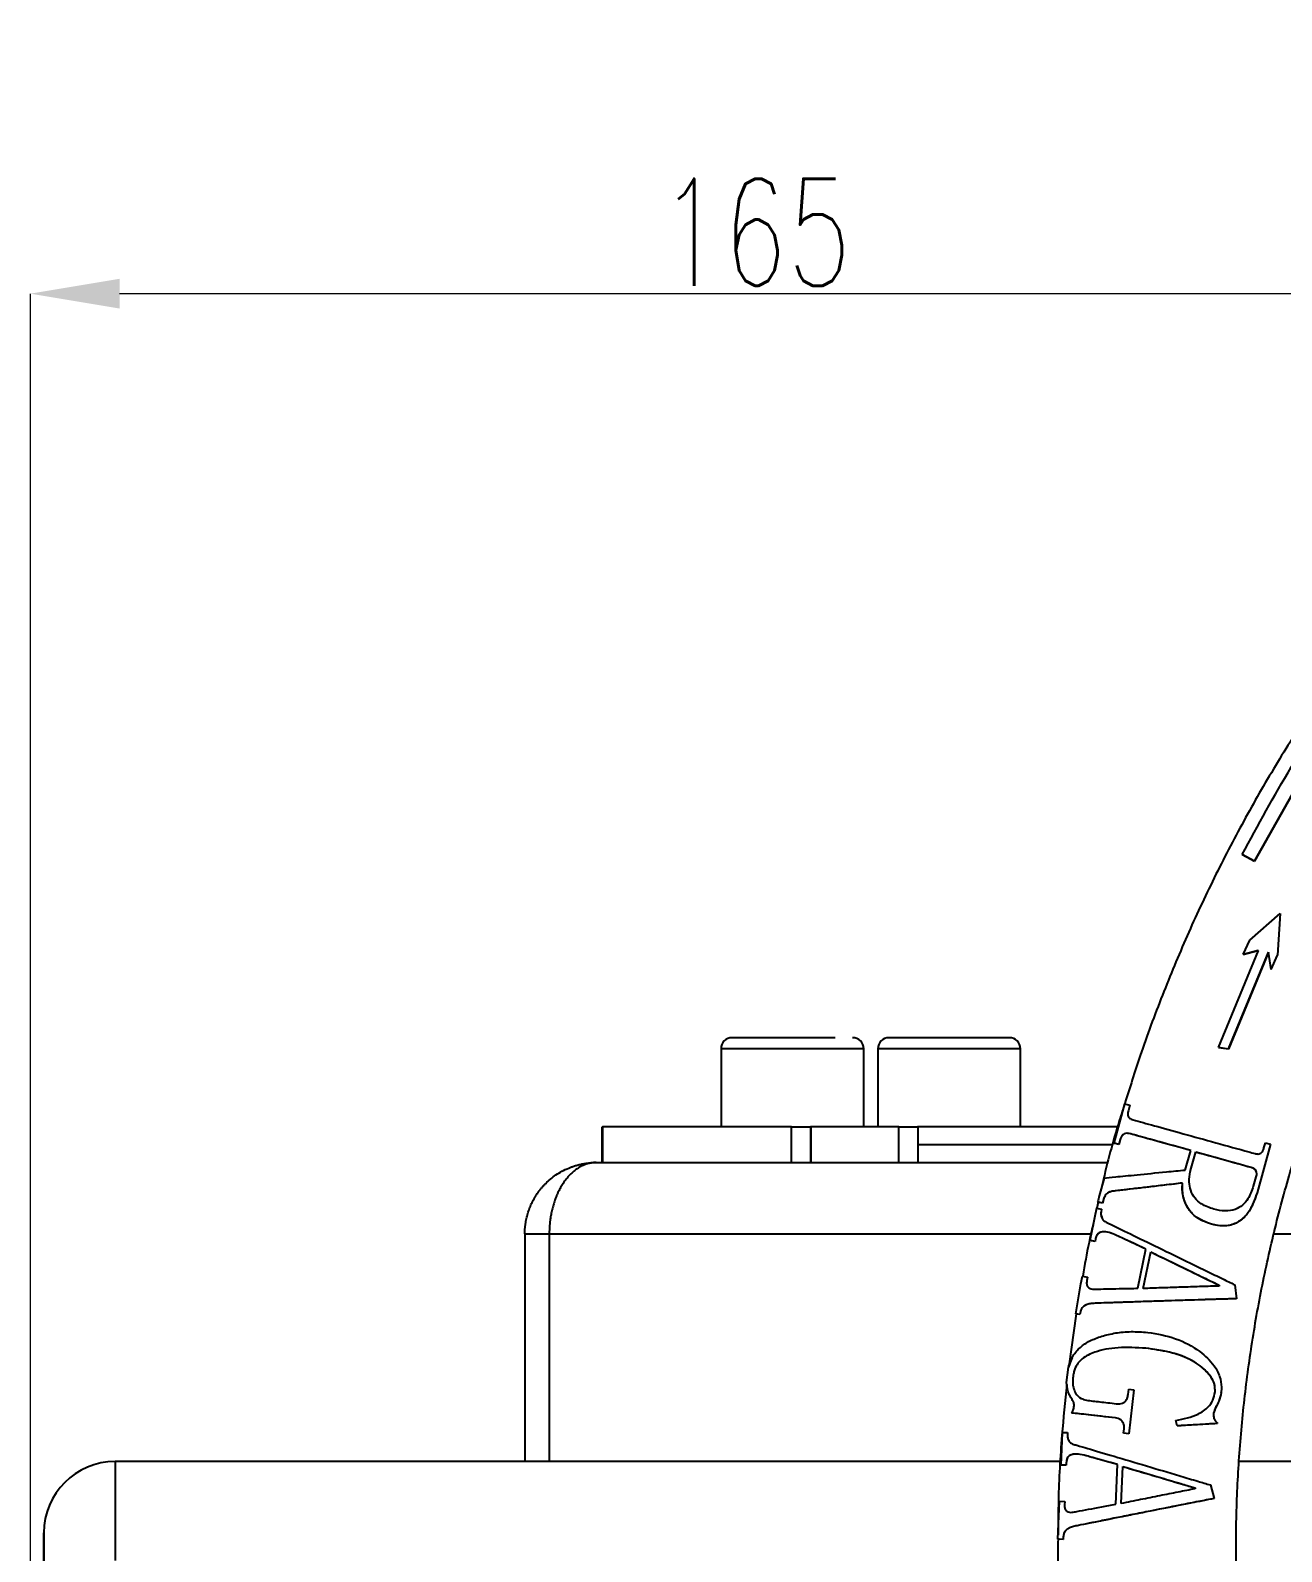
# Model space of a CAD drawing. Header units: millimetres. Extents: x 2451 to 4400, y 944 to 2322.
# Drawn here: x 2986.1 to 3126.4, y 1325.9 to 1496.5 of the extents above; entities that cross this region are included whole.
import ezdxf

# ---------------------------------------------------------------- set-up
doc = ezdxf.new("R2010")
doc.units = ezdxf.units.MM
doc.layers.add('AM_5', color=3, linetype='Continuous', lineweight=25)
doc.styles.add('SLDTEXTSTYLE1', font='txt.shx', dxfattribs={"width": 0.7, "bigfont": 'gbcbig.shx'})
doc.dimstyles.new('SLDDIMSTYLE12$0', dxfattribs={"dimtxt": 12, "dimasz": 10, "dimexe": 0, "dimexo": 0.0625, "dimgap": 0.875, "dimtad": 1, "dimdec": 1, "dimlfac": 1.8, "dimrnd": 1e-09, "dimzin": 12, "dimdsep": 46, "dimtxsty": 'SLDTEXTSTYLE1', "dimcen": 0.09, "dimdle": 8.16, "dimclrd": 3, "dimclre": 3, "dimadec": 0, "dimazin": 3, "dimtfac": 1, "dimtdec": 1, "dimtofl": 0, "dimtmove": 0, "dimatfit": 3, "dimfxl": 0, "dimfrac": 2, "dimtolj": 1, "dimlwd": 5, "dimlwe": 5, "dimarcsym": 0})

# ---------------------------------------------------------------- blocks, each defined once
blk = doc.blocks.new('*D84')
at = {"layer": 'AM_5', "color": 3, "linetype": 'Continuous', "lineweight": 5, "transparency": 16777216}
for p, q in [((2986.13, 1301.56), (2986.13, 1466.93)), ((3138.63, 1466.93), (2996.13, 1466.93))]:
    blk.add_line(p, q, dxfattribs=at)
at = {"layer": 'AM_5', "color": 3, "lineweight": 5, "transparency": 16777216}
blk.add_line((3148.63, 1356.74), (3148.63, 1466.93), dxfattribs=at)
at = {"layer": 'AM_5', "color": 3, "transparency": 16777216}
for points in [[(2996.13, 1468.6), (2996.13, 1465.26), (2986.13, 1466.93)], [(3138.63, 1468.6), (3138.63, 1465.26), (3148.63, 1466.93)]]:
    blk.add_solid(points, dxfattribs=at)
at = {"layer": 'Defpoints', "color": 0, "transparency": 16777216}
for p in [(2986.13, 1466.93), (3148.63, 1356.68), (2986.13, 1301.5)]:
    blk.add_point(p, dxfattribs=at)
at = {"layer": 'AM_5', "color": 0, "transparency": 16777216, "insert": (3067.38, 1473.81), "char_height": 12, "attachment_point": 5, "style": 'SLDTEXTSTYLE1'}
blk.add_mtext('\\A1;165', dxfattribs=at)

msp = doc.modelspace()

# ---------------------------------------------------------------- linework, layer by layer
at = {"color": 7, "linetype": 'Continuous', "lineweight": 25}
for p, q in [((3123.349, 1403.286), (3128.766, 1412.906)), ((3128.766, 1412.904), (3123.349, 1403.284)), ((3121.959, 1404.027), (3123.349, 1403.286)), ((3121.959, 1404.024), (3121.959, 1404.027)), ((3123.349, 1403.284), (3121.959, 1404.024)), ((3123.349, 1403.286), (3123.349, 1403.284)), ((3122.821, 1394.43), (3126.249, 1397.424)), ((3126.249, 1397.424), (3125.949, 1392.745)), ((3126.249, 1397.42), (3125.949, 1392.741)), ((3126.249, 1397.42), (3126.249, 1397.424)), ((3122.091, 1392.815), (3122.821, 1394.43)), ((3119.315, 1382.389), (3123.804, 1393.261)), ((3120.431, 1382.223), (3124.94, 1393.092)), ((3124.94, 1393.089), (3120.431, 1382.22)), ((3122.091, 1392.815), (3123.767, 1393.266)), ((3123.767, 1393.263), (3122.091, 1392.812)), ((3122.091, 1392.812), (3122.091, 1392.815)), ((3123.767, 1393.266), (3123.804, 1393.261)), ((3123.767, 1393.266), (3123.767, 1393.263)), ((3124.94, 1393.092), (3124.94, 1393.089)), ((3125.224, 1391.134), (3124.94, 1393.092)), ((3125.224, 1391.13), (3124.94, 1393.089)), ((3125.224, 1391.134), (3125.949, 1392.745)), ((3125.949, 1392.745), (3125.949, 1392.741)), ((3125.224, 1391.13), (3125.224, 1391.134)), ((3063.556, 1382.239), (3063.556, 1373.489)), ((3079.556, 1382.239), (3063.556, 1382.239)), ((3079.556, 1373.489), (3079.556, 1382.239)), ((3081.129, 1382.239), (3081.129, 1373.489)), ((3097.129, 1382.239), (3081.129, 1382.239)), ((3097.129, 1373.489), (3097.129, 1382.239)), ((3119.315, 1382.389), (3120.431, 1382.223)), ((3119.315, 1382.386), (3119.315, 1382.389)), ((3120.431, 1382.22), (3119.315, 1382.386)), ((3120.431, 1382.223), (3120.431, 1382.22)), ((3108.8, 1376.072), (3107.58, 1371.672)), ((3108.8, 1376.072), (3109.375, 1375.916)), ((3109.375, 1375.916), (3109.215, 1375.341)), ((3109.375, 1375.914), (3109.215, 1375.339)), ((3109.215, 1375.339), (3109.215, 1375.341)), ((3109.375, 1375.914), (3109.375, 1375.916)), ((3050.238, 1369.489), (3050.238, 1373.489)), ((3050.238, 1373.489), (3050.252, 1373.489)), ((3050.252, 1373.489), (3050.252, 1369.489)), ((3071.465, 1373.489), (3050.252, 1373.489)), ((3071.465, 1369.489), (3071.465, 1373.489)), ((3071.465, 1373.489), (3073.586, 1373.489)), ((3073.586, 1373.489), (3073.586, 1369.489)), ((3073.672, 1373.489), (3073.586, 1373.489)), ((3073.672, 1369.489), (3073.672, 1373.489)), ((3083.486, 1373.489), (3073.672, 1373.489)), ((3083.486, 1369.489), (3083.486, 1373.489)), ((3083.486, 1373.489), (3085.607, 1373.489)), ((3108.084, 1373.489), (3085.594, 1373.489)), ((3085.607, 1373.489), (3085.607, 1369.489)), ((3108.156, 1371.516), (3107.58, 1371.672)), ((3107.58, 1371.672), (3107.58, 1371.671)), ((3107.58, 1371.671), (3107.67, 1371.645)), ((3108.156, 1371.514), (3107.67, 1371.645)), ((3108.316, 1372.091), (3108.156, 1371.516)), ((3108.316, 1372.089), (3108.156, 1371.514)), ((3108.316, 1372.089), (3108.316, 1372.091)), ((3109.318, 1372.74), (3109.318, 1372.742)), ((3124.419, 1371.14), (3124.579, 1371.715)), ((3124.579, 1371.715), (3125.151, 1371.555)), ((3107.413, 1371.489), (3085.594, 1371.489)), ((3108.156, 1371.514), (3108.156, 1371.516)), ((3115.595, 1368.647), (3116.203, 1370.846)), ((3116.193, 1368.584), (3116.775, 1370.687)), ((3116.193, 1368.581), (3116.775, 1370.683)), ((3116.775, 1370.683), (3116.775, 1370.687)), ((3125.151, 1371.555), (3123.641, 1366.103)), ((3125.151, 1371.548), (3123.641, 1366.096)), ((3125.151, 1371.548), (3125.151, 1371.555)), ((3116.193, 1368.584), (3116.193, 1368.581)), ((3122.991, 1368.96), (3122.991, 1368.954)), ((3106.492, 1367.75), (3105.938, 1365.751)), ((3115.288, 1367.182), (3115.288, 1367.186)), ((3123.52, 1367.89), (3123.225, 1366.836)), ((3105.837, 1365.047), (3105.678, 1364.355)), ((3106.325, 1364.916), (3105.775, 1365.064)), ((3105.775, 1365.064), (3105.97, 1365.01)), ((3106.325, 1364.914), (3105.97, 1365.01)), ((3106.485, 1365.492), (3106.325, 1364.916)), ((3106.485, 1365.49), (3106.325, 1364.914)), ((3106.325, 1364.914), (3106.325, 1364.916)), ((3106.485, 1365.49), (3106.485, 1365.492)), ((3107.419, 1366.262), (3107.419, 1366.264)), ((3115.277, 1366.221), (3115.277, 1366.217)), ((3123.641, 1366.096), (3123.641, 1366.103)), ((3105.638, 1364.364), (3104.894, 1360.757)), ((3105.638, 1364.364), (3106.223, 1364.248)), ((3106.223, 1364.248), (3106.165, 1363.955)), ((3106.223, 1364.246), (3106.165, 1363.953)), ((3106.165, 1363.953), (3106.165, 1363.955)), ((3106.188, 1363.46), (3106.277, 1363.206)), ((3106.223, 1364.246), (3106.223, 1364.248)), ((3041.556, 1361.489), (3041.556, 1335.956)), ((3041.556, 1361.489), (3044.299, 1361.489)), ((3044.299, 1361.489), (3044.299, 1335.956)), ((3044.299, 1361.489), (3105.045, 1361.489)), ((3107.671, 1361.412), (3107.671, 1361.414)), ((3118.542, 1362.574), (3118.542, 1362.579)), ((3125.512, 1361.489), (3205.567, 1361.489)), ((3105.48, 1360.64), (3104.894, 1360.757)), ((3104.894, 1360.757), (3104.894, 1360.756)), ((3105.023, 1360.729), (3104.894, 1360.756)), ((3105.48, 1360.638), (3105.023, 1360.729)), ((3105.538, 1360.933), (3105.48, 1360.64)), ((3105.538, 1360.931), (3105.48, 1360.638)), ((3105.48, 1360.638), (3105.48, 1360.64)), ((3105.538, 1360.931), (3105.538, 1360.933)), ((3110.285, 1355.386), (3111.193, 1359.774)), ((3110.892, 1355.363), (3111.738, 1359.459)), ((3110.892, 1355.36), (3111.738, 1359.456)), ((3111.738, 1359.459), (3111.738, 1359.456)), ((3103.889, 1355.899), (3104.067, 1356.758)), ((3104.067, 1356.758), (3104.652, 1356.642)), ((3104.652, 1356.642), (3104.571, 1356.252)), ((3104.652, 1356.64), (3104.571, 1356.25)), ((3104.571, 1356.25), (3104.571, 1356.252)), ((3104.652, 1356.64), (3104.652, 1356.642)), ((3103.327, 1352.539), (3103.889, 1355.899)), ((3119.406, 1355.738), (3119.388, 1355.64)), ((3121.144, 1355.782), (3121.331, 1354.219)), ((3105.156, 1353.692), (3105.156, 1353.694)), ((3121.331, 1354.212), (3121.331, 1354.219)), ((3103.367, 1352.531), (3102.541, 1346.643)), ((3103.783, 1352.449), (3103.327, 1352.539)), ((3103.523, 1352.498), (3103.327, 1352.539)), ((3103.783, 1352.447), (3103.523, 1352.498)), ((3103.842, 1352.742), (3103.783, 1352.449)), ((3103.842, 1352.74), (3103.783, 1352.447)), ((3103.783, 1352.447), (3103.783, 1352.449)), ((3103.842, 1352.74), (3103.842, 1352.742)), ((3111.186, 1348.664), (3111.186, 1348.667)), ((3102.294, 1344.82), (3102.492, 1346.526)), ((3102.798, 1347.371), (3102.492, 1346.526)), ((3102.798, 1347.371), (3102.946, 1347.596)), ((3102.408, 1344.004), (3102.294, 1344.82)), ((3103.011, 1345.489), (3103.011, 1345.491)), ((3119.638, 1344.555), (3119.638, 1344.562)), ((3102.91, 1342.899), (3102.91, 1342.901)), ((3109.188, 1343.492), (3109.254, 1344.085)), ((3109.254, 1344.085), (3109.847, 1344.015)), ((3109.847, 1344.015), (3109.276, 1339.075)), ((3109.847, 1344.012), (3109.276, 1339.072)), ((3109.847, 1344.012), (3109.847, 1344.015)), ((3119.622, 1343.678), (3119.622, 1343.685)), ((3102.84, 1341.406), (3102.84, 1341.408)), ((3101.796, 1339.23), (3101.647, 1335.568)), ((3101.796, 1339.23), (3102.391, 1339.21)), ((3101.796, 1339.23), (3101.796, 1339.23)), ((3102.391, 1339.21), (3102.381, 1338.913)), ((3102.391, 1339.208), (3102.381, 1338.912)), ((3102.391, 1339.208), (3102.391, 1339.21)), ((3107.781, 1340.846), (3107.781, 1340.849)), ((3108.684, 1339.144), (3108.743, 1339.638)), ((3114.555, 1340.565), (3114.555, 1340.57)), ((3114.687, 1339.954), (3114.555, 1340.57)), ((3114.687, 1339.95), (3114.555, 1340.565)), ((3114.687, 1339.95), (3114.687, 1339.954)), ((3119.225, 1340.219), (3119.225, 1340.226)), ((3109.276, 1339.075), (3108.684, 1339.144)), ((3108.684, 1339.141), (3108.684, 1339.144)), ((3109.276, 1339.072), (3108.684, 1339.141)), ((3109.276, 1339.072), (3109.276, 1339.075)), ((3101.663, 1335.956), (2995.633, 1335.956)), ((3102.258, 1335.846), (3102.243, 1335.547)), ((3102.258, 1335.844), (3102.243, 1335.545)), ((3102.258, 1335.844), (3102.258, 1335.846)), ((3104.274, 1336.663), (3104.274, 1336.665)), ((3136.633, 1335.956), (3121.637, 1335.956)), ((3102.243, 1335.547), (3101.647, 1335.568)), ((3101.647, 1335.568), (3101.647, 1335.567)), ((3101.727, 1335.563), (3101.647, 1335.567)), ((3102.243, 1335.545), (3101.727, 1335.563)), ((3102.243, 1335.545), (3102.243, 1335.547)), ((3107.816, 1331.176), (3107.998, 1335.631)), ((3108.419, 1331.25), (3108.586, 1335.406)), ((3108.419, 1331.247), (3108.586, 1335.403)), ((3108.586, 1335.406), (3108.586, 1335.403)), ((3116.718, 1333), (3116.711, 1332.904)), ((3118.416, 1333.326), (3118.851, 1331.82)), ((3101.317, 1327.251), (3101.488, 1331.512)), ((3101.488, 1331.512), (3102.084, 1331.49)), ((3102.084, 1331.49), (3102.065, 1331.095)), ((3102.084, 1331.488), (3102.065, 1331.093)), ((3102.084, 1331.488), (3102.084, 1331.49)), ((3118.85, 1331.812), (3118.851, 1331.82)), ((3101.913, 1327.23), (3101.317, 1327.251)), ((3101.468, 1327.244), (3101.317, 1327.251)), ((3101.317, 1327.251), (3101.317, 1327.251)), ((3101.913, 1327.228), (3101.468, 1327.244)), ((3101.924, 1327.53), (3101.913, 1327.23)), ((3101.924, 1327.528), (3101.913, 1327.228)), ((3101.913, 1327.228), (3101.913, 1327.23)), ((3101.924, 1327.528), (3101.924, 1327.53)), ((3103.059, 1328.678), (3103.059, 1328.679))]:
    msp.add_line(p, q, dxfattribs=at)
at = {"color": 7, "linetype": 'Continuous', "lineweight": 25, "flags": 128}
msp.add_lwpolyline([(2995.633, 1335.956), (2995.633, 1335.777), (2995.633, 1335.243), (2995.633, 1334.356), (2995.633, 1333.12), (2995.633, 1331.542), (2995.633, 1329.63), (2995.633, 1327.393), (2995.633, 1324.843)], dxfattribs=at)
at = {"color": 7, "linetype": 'Continuous', "lineweight": 25}
for centre, radius, start, end in [((3064.806, 1382.239), 1.25, 90, 180), ((3078.306, 1382.239), 1.25, 0, 90), ((3082.379, 1382.239), 1.25, 90, 180), ((3095.879, 1382.239), 1.25, 0, 90), ((3272.282, 1326.009), 171.026, 166.5631, 166.79964), ((2995.633, 1327.956), 8, 90, 180)]:
    msp.add_arc(centre, radius, start, end, dxfattribs=at)
for points, knots in [([(3271.2, 1155.758), (3273.761, 1155.783), (3277.341, 1155.818), (3282.61, 1156.096), (3287.075, 1156.432), (3292.391, 1156.997), (3297.96, 1157.771), (3303.773, 1158.781), (3309.744, 1160.037), (3315.82, 1161.547), (3321.958, 1163.318), (3328.124, 1165.352), (3334.287, 1167.652), (3340.424, 1170.217), (3346.512, 1173.047), (3352.532, 1176.141), (3358.464, 1179.496), (3364.293, 1183.108), (3370.003, 1186.973), (3375.579, 1191.088), (3381.006, 1195.445), (3386.272, 1200.039), (3391.363, 1204.864), (3396.268, 1209.911), (3400.975, 1215.174), (3405.473, 1220.644), (3409.751, 1226.312), (3413.8, 1232.17), (3417.609, 1238.206), (3421.171, 1244.412), (3424.476, 1250.777), (3427.517, 1257.289), (3430.286, 1263.939), (3432.776, 1270.713), (3434.982, 1277.601), (3436.896, 1284.589), (3438.515, 1291.667), (3439.833, 1298.821), (3440.846, 1306.038), (3441.55, 1313.305), (3441.943, 1320.609), (3442.022, 1327.937), (3441.785, 1335.275), (3441.231, 1342.61), (3440.359, 1349.927), (3439.168, 1357.214), (3437.66, 1364.457), (3435.835, 1371.642), (3433.695, 1378.754), (3431.241, 1385.782), (3428.476, 1392.71), (3425.403, 1399.527), (3422.026, 1406.217), (3418.349, 1412.769), (3414.375, 1419.169), (3410.11, 1425.405), (3405.559, 1431.463), (3400.727, 1437.331), (3395.62, 1442.997), (3390.243, 1448.45), (3384.796, 1453.498), (3379.323, 1458.15), (3373.865, 1462.419), (3368.24, 1466.462), (3362.458, 1470.27), (3356.531, 1473.838), (3350.469, 1477.16), (3344.283, 1480.23), (3337.986, 1483.044), (3331.592, 1485.596), (3325.117, 1487.882), (3318.58, 1489.898), (3312.005, 1491.641), (3305.432, 1493.106), (3298.938, 1494.287), (3292.648, 1495.184), (3287.125, 1495.768), (3282.242, 1496.135), (3277.418, 1496.375), (3271.443, 1496.492), (3265.927, 1496.382), (3260.657, 1496.11), (3256.193, 1495.773), (3250.877, 1495.208), (3245.308, 1494.434), (3239.494, 1493.424), (3233.523, 1492.168), (3227.447, 1490.657), (3221.309, 1488.887), (3215.144, 1486.853), (3208.981, 1484.553), (3202.844, 1481.988), (3196.756, 1479.157), (3190.736, 1476.064), (3184.803, 1472.709), (3178.974, 1469.097), (3173.264, 1465.231), (3167.689, 1461.117), (3162.262, 1456.76), (3156.996, 1452.166), (3151.905, 1447.341), (3147, 1442.294), (3142.293, 1437.031), (3137.795, 1431.561), (3133.517, 1425.892), (3129.468, 1420.035), (3125.658, 1413.999), (3122.097, 1407.793), (3118.792, 1401.428), (3115.749, 1394.916), (3112.987, 1388.265), (3110.65, 1381.982), (3109.372, 1377.877), (3108.808, 1376.069)], [0, 0, 0, 0, 0.0102074, 0.014274, 0.021037, 0.0280561, 0.0355867, 0.0434511, 0.0515783, 0.0599113, 0.0684099, 0.0770439, 0.085791, 0.0946336, 0.1035582, 0.112554, 0.1216124, 0.1307262, 0.1398897, 0.1490979, 0.1583469, 0.1676331, 0.1769537, 0.1863062, 0.1956884, 0.2050985, 0.2145348, 0.2239961, 0.233481, 0.2429885, 0.2525178, 0.262068, 0.2716385, 0.2812287, 0.2908382, 0.3004664, 0.3101132, 0.3197782, 0.3294613, 0.3391624, 0.3488814, 0.3586183, 0.3683733, 0.3781464, 0.387938, 0.3977483, 0.4075776, 0.4174265, 0.4272956, 0.4371854, 0.4470968, 0.4570307, 0.4669882, 0.4769704, 0.486979, 0.4970156, 0.5070822, 0.5171812, 0.5273154, 0.5374882, 0.5477037, 0.5569145, 0.5661226, 0.5753266, 0.5845258, 0.5937191, 0.6029052, 0.6120821, 0.6212471, 0.6303962, 0.6395236, 0.6486197, 0.6576679, 0.6666375, 0.6754633, 0.6839789, 0.6919633, 0.6976055, 0.7035012, 0.7112199, 0.7214273, 0.7254939, 0.7322569, 0.739276, 0.7468066, 0.754671, 0.7627982, 0.7711312, 0.7796298, 0.7882638, 0.7970109, 0.8058535, 0.8147781, 0.8237739, 0.8328323, 0.8419461, 0.8511096, 0.8603178, 0.8695668, 0.878853, 0.8881736, 0.8975261, 0.9069083, 0.9163184, 0.9257547, 0.935216, 0.9447009, 0.9542084, 0.9637377, 0.9732879, 0.9828584, 0.9924486, 1, 1, 1, 1]), ([(3163.049, 1222.165), (3162.088, 1223.166), (3159.599, 1225.759), (3155.818, 1230.172), (3151.686, 1235.374), (3147.786, 1240.779), (3144.116, 1246.366), (3140.69, 1252.127), (3137.515, 1258.051), (3134.602, 1264.126), (3131.957, 1270.341), (3129.589, 1276.683), (3127.504, 1283.14), (3125.709, 1289.7), (3124.21, 1296.348), (3123.01, 1303.072), (3122.116, 1309.858), (3121.531, 1316.691), (3121.257, 1323.559), (3121.298, 1330.447), (3121.656, 1337.34), (3122.331, 1344.223), (3123.324, 1351.083), (3124.636, 1357.905), (3126.265, 1364.674), (3128.21, 1371.376), (3130.47, 1377.996), (3133.042, 1384.519), (3135.923, 1390.932), (3139.11, 1397.22), (3142.598, 1403.369), (3146.382, 1409.364), (3150.459, 1415.194), (3154.822, 1420.843), (3159.466, 1426.298), (3164.385, 1431.547), (3169.394, 1436.404), (3174.449, 1440.876), (3179.507, 1444.973), (3184.734, 1448.85), (3190.128, 1452.48), (3194.604, 1455.278), (3197.328, 1456.775), (3198.154, 1457.229)], [0, 0, 0, 0, 0.0151775, 0.0393292, 0.0635604, 0.0878663, 0.1122429, 0.1366868, 0.161195, 0.1857649, 0.2103945, 0.2350819, 0.2598255, 0.2846241, 0.3094766, 0.3343824, 0.3593409, 0.3843518, 0.409415, 0.4345306, 0.4596989, 0.4849206, 0.5101965, 0.5355275, 0.5609152, 0.5863611, 0.6118672, 0.6374358, 0.6630699, 0.6887726, 0.714548, 0.7404006, 0.7663359, 0.7923603, 0.8184816, 0.8447092, 0.8710544, 0.8948026, 0.918543, 0.942272, 0.9659875, 0.9896862, 1, 1, 1, 1]), ([(3121.959, 1404.027), (3123.745, 1407.323), (3127.346, 1413.968), (3131.598, 1420.218), (3133.74, 1423.368)], [0, 0, 0, 0, 0.4959948, 1, 1, 1, 1]), ([(3076.329, 1383.489), (3075.385, 1383.489), (3074.182, 1383.489), (3071.563, 1383.489), (3070.206, 1383.489), (3067.739, 1383.489), (3066.685, 1383.489), (3065.201, 1383.489), (3064.806, 1383.489), (3064.806, 1383.489)], [0, 0, 0, 0, 0.25, 0.25, 0.5, 0.5, 0.75, 0.75, 1, 1, 1, 1]), ([(3095.879, 1383.489), (3095.879, 1383.489), (3095.168, 1383.489), (3092.636, 1383.489), (3090.919, 1383.489), (3087.339, 1383.489), (3085.622, 1383.489), (3083.09, 1383.489), (3082.379, 1383.489), (3082.379, 1383.489)], [0, 0, 0, 0, 0.25, 0.25, 0.5, 0.5, 0.75, 0.75, 1, 1, 1, 1]), ([(3108.739, 1375.853), (3108.604, 1375.434), (3107.727, 1372.716), (3106.909, 1369.752), (3106.326, 1367.188), (3106.278, 1366.978)], [0, 0, 0, 0, 0.1434791, 0.9298796, 1, 1, 1, 1]), ([(3109.215, 1375.341), (3109.195, 1375.257), (3109.154, 1375.087), (3109.146, 1374.86), (3109.193, 1374.632), (3109.37, 1374.409), (3109.596, 1374.326), (3109.743, 1374.272)], [0, 0, 0, 0, 0.1147252, 0.230666, 0.3465482, 0.5756181, 1, 1, 1, 1]), ([(3109.215, 1375.339), (3109.194, 1375.254), (3109.152, 1375.084), (3109.155, 1374.946), (3109.157, 1374.878)], [0, 0, 0, 0, 0.5032038, 1, 1, 1, 1]), ([(3109.743, 1374.272), (3110.483, 1374.069), (3111.961, 1373.663), (3115.299, 1372.742), (3119.006, 1371.715), (3121.784, 1370.944), (3123.183, 1370.555), (3123.417, 1370.49)], [0, 0, 0, 0, 0.2380124, 0.4760235, 0.7140633, 0.9521345, 1, 1, 1, 1]), ([(3109.318, 1372.742), (3109.126, 1372.773), (3108.865, 1372.816), (3108.575, 1372.582), (3108.448, 1372.418), (3108.37, 1372.256), (3108.334, 1372.145), (3108.316, 1372.091)], [0, 0, 0, 0, 0.5403565, 0.7362537, 0.8378676, 0.9221122, 1, 1, 1, 1]), ([(3109.318, 1372.74), (3109.123, 1372.771), (3108.858, 1372.813), (3108.571, 1372.576), (3108.446, 1372.412), (3108.369, 1372.252), (3108.333, 1372.142), (3108.316, 1372.089)], [0, 0, 0, 0, 0.5426127, 0.7382378, 0.8393163, 0.9231634, 1, 1, 1, 1]), ([(3116.203, 1370.846), (3115.022, 1371.172), (3112.661, 1371.824), (3110.465, 1372.428), (3109.554, 1372.677), (3109.318, 1372.742)], [0, 0, 0, 0, 0.425234, 0.8504686, 1, 1, 1, 1]), ([(3116.203, 1370.843), (3115.147, 1371.135), (3113.036, 1371.718), (3110.707, 1372.359), (3109.702, 1372.635), (3109.318, 1372.74)], [0, 0, 0, 0, 0.3817561, 0.7635127, 1, 1, 1, 1]), ([(3116.775, 1370.687), (3118.03, 1370.338), (3120.153, 1369.75), (3122.168, 1369.189), (3122.991, 1368.96)], [0, 0, 0, 0, 0.5912379, 1, 1, 1, 1]), ([(3116.775, 1370.683), (3117.872, 1370.379), (3120.086, 1369.764), (3122.017, 1369.226), (3122.991, 1368.954)], [0, 0, 0, 0, 0.49567687, 1, 1, 1, 1]), ([(3123.417, 1370.49), (3123.537, 1370.465), (3123.722, 1370.426), (3123.976, 1370.475), (3124.157, 1370.592), (3124.318, 1370.82), (3124.38, 1371.018), (3124.419, 1371.14)], [0, 0, 0, 0, 0.2742213, 0.4218346, 0.5710505, 0.7336104, 1, 1, 1, 1]), ([(3041.556, 1361.489), (3041.557, 1361.584), (3041.558, 1361.773), (3041.574, 1362.058), (3041.6, 1362.344), (3041.636, 1362.63), (3041.682, 1362.916), (3041.739, 1363.202), (3041.807, 1363.487), (3041.886, 1363.771), (3041.975, 1364.053), (3042.076, 1364.333), (3042.187, 1364.61), (3042.31, 1364.885), (3042.443, 1365.156), (3042.587, 1365.423), (3042.743, 1365.686), (3042.908, 1365.944), (3043.085, 1366.197), (3043.272, 1366.444), (3043.47, 1366.685), (3043.677, 1366.919), (3043.99, 1367.244), (3044.434, 1367.65), (3045.044, 1368.111), (3045.728, 1368.53), (3046.32, 1368.814), (3046.796, 1369.001), (3047.144, 1369.121), (3047.538, 1369.235), (3047.977, 1369.337), (3048.463, 1369.419), (3048.994, 1369.478), (3049.364, 1369.485), (3049.556, 1369.489)], [0, 0, 0, 0, 0.0225537, 0.0452299, 0.0680286, 0.09095, 0.1139943, 0.1371614, 0.1604516, 0.1838648, 0.2074014, 0.2310612, 0.2548446, 0.2787514, 0.302782, 0.3269362, 0.3512143, 0.3756164, 0.4001425, 0.4247927, 0.4495671, 0.4744659, 0.499489, 0.5572492, 0.6180168, 0.6817923, 0.7485759, 0.7745796, 0.8038884, 0.836502, 0.8724202, 0.9116427, 0.9541694, 1, 1, 1, 1]), ([(3049.556, 1369.489), (3049.492, 1369.488), (3049.368, 1369.486), (3049.185, 1369.471), (3049.009, 1369.447), (3048.84, 1369.416), (3048.677, 1369.377), (3048.523, 1369.333), (3048.375, 1369.285), (3048.235, 1369.232), (3048.101, 1369.176), (3047.975, 1369.118), (3047.856, 1369.058), (3047.744, 1368.998), (3047.639, 1368.937), (3047.402, 1368.79), (3047.047, 1368.531), (3046.597, 1368.112), (3046.196, 1367.651), (3045.857, 1367.181), (3045.571, 1366.711), (3045.327, 1366.248), (3045.109, 1365.762), (3044.917, 1365.259), (3044.75, 1364.74), (3044.609, 1364.21), (3044.495, 1363.672), (3044.407, 1363.128), (3044.345, 1362.581), (3044.306, 1362.035), (3044.301, 1361.67), (3044.299, 1361.489)], [0, 0, 0, 0, 0.0230939, 0.0453984, 0.0669134, 0.0876388, 0.1075747, 0.126721, 0.1450777, 0.1626448, 0.1794222, 0.1954099, 0.210608, 0.2250164, 0.238635, 0.251464, 0.318153, 0.3818993, 0.4427027, 0.5005635, 0.5481759, 0.5953446, 0.64207, 0.6883528, 0.7341936, 0.7795932, 0.8245524, 0.8690718, 0.9131523, 0.9567947, 1, 1, 1, 1]), ([(3049.556, 1369.489), (3052.446, 1369.489), (3058.26, 1369.489), (3067.634, 1369.489), (3077.504, 1369.489), (3087.843, 1369.489), (3097.689, 1369.489), (3104.095, 1369.489), (3106.88, 1369.489)], [0, 0, 0, 0, 0.06860279, 0.1380062, 0.2081568, 0.279374, 0.35089661, 0.40533832, 0.40533832, 0.40533832, 0.40533832]), ([(3106.492, 1367.75), (3106.852, 1367.787), (3107.571, 1367.862), (3110.125, 1368.114), (3112.936, 1368.389), (3114.889, 1368.579), (3115.595, 1368.647)], [0, 0, 0, 0, 0.2764618, 0.55256, 0.838275, 1, 1, 1, 1]), ([(3118.804, 1364.256), (3118.315, 1364.423), (3117.519, 1364.695), (3116.622, 1365.477), (3116.174, 1366.356), (3115.977, 1367.377), (3116.078, 1368.131), (3116.182, 1368.541), (3116.193, 1368.584)], [0, 0, 0, 0, 0.2685044, 0.4379066, 0.6082478, 0.7778738, 0.976771, 1, 1, 1, 1]), ([(3122.991, 1368.96), (3123.119, 1368.914), (3123.315, 1368.842), (3123.49, 1368.611), (3123.563, 1368.379), (3123.578, 1368.13), (3123.538, 1367.964), (3123.52, 1367.89)], [0, 0, 0, 0, 0.3057608, 0.4723517, 0.637981, 0.8377325, 1, 1, 1, 1]), ([(3122.991, 1368.954), (3123.104, 1368.915), (3123.289, 1368.849), (3123.471, 1368.639), (3123.546, 1368.467), (3123.55, 1368.361), (3123.551, 1368.343)], [0, 0, 0, 0, 0.4172442, 0.6823875, 0.9479462, 1, 1, 1, 1]), ([(3115.288, 1367.186), (3114.617, 1367.108), (3113.257, 1366.95), (3111.374, 1366.73), (3109.662, 1366.529), (3108.337, 1366.373), (3107.685, 1366.295), (3107.419, 1366.264)], [0, 0, 0, 0, 0.2097918, 0.4254492, 0.6353283, 0.851928, 1, 1, 1, 1]), ([(3115.288, 1367.182), (3114.066, 1367.041), (3112.24, 1366.829), (3110.113, 1366.58), (3108.604, 1366.403), (3107.831, 1366.311), (3107.419, 1366.262)], [0, 0, 0, 0, 0.3863316, 0.5775517, 0.7748553, 1, 1, 1, 1]), ([(3118.542, 1362.574), (3117.959, 1362.775), (3117.009, 1363.104), (3115.914, 1364.214), (3115.342, 1365.494), (3115.222, 1366.562), (3115.28, 1367.113), (3115.288, 1367.182)], [0, 0, 0, 0, 0.3011388, 0.4914699, 0.7324684, 0.9663961, 1, 1, 1, 1]), ([(3118.542, 1362.579), (3117.939, 1362.79), (3116.948, 1363.136), (3115.865, 1364.299), (3115.27, 1365.64), (3115.282, 1366.675), (3115.288, 1367.186)], [0, 0, 0, 0, 0.3050065, 0.5015447, 0.75409, 1, 1, 1, 1]), ([(3123.225, 1366.836), (3123.059, 1366.341), (3122.789, 1365.539), (3122.035, 1364.65), (3121.157, 1364.166), (3120.038, 1363.987), (3119.235, 1364.162), (3118.804, 1364.256)], [0, 0, 0, 0, 0.2599336, 0.4215944, 0.584063, 0.7764561, 1, 1, 1, 1]), ([(3107.419, 1366.264), (3107.291, 1366.233), (3107.034, 1366.172), (3106.757, 1365.998), (3106.57, 1365.723), (3106.512, 1365.563), (3106.485, 1365.492)], [0, 0, 0, 0, 0.371278, 0.745722, 0.8874132, 1, 1, 1, 1]), ([(3107.419, 1366.262), (3107.29, 1366.231), (3107.029, 1366.169), (3106.756, 1365.994), (3106.571, 1365.723), (3106.512, 1365.561), (3106.485, 1365.49)], [0, 0, 0, 0, 0.3701938, 0.743324, 0.8861883, 1, 1, 1, 1]), ([(3123.641, 1366.103), (3123.416, 1365.435), (3123.046, 1364.334), (3122.073, 1363.153), (3121.067, 1362.53), (3119.861, 1362.302), (3119.016, 1362.479), (3118.542, 1362.579)], [0, 0, 0, 0, 0.2904242, 0.4791568, 0.6380876, 0.7972637, 1, 1, 1, 1]), ([(3123.641, 1366.096), (3123.391, 1365.374), (3122.983, 1364.19), (3121.889, 1362.974), (3120.758, 1362.413), (3119.597, 1362.333), (3118.867, 1362.5), (3118.542, 1362.574)], [0, 0, 0, 0, 0.30014134, 0.49231067, 0.68514192, 0.859667, 1, 1, 1, 1]), ([(3106.165, 1363.955), (3106.153, 1363.882), (3106.13, 1363.735), (3106.16, 1363.46), (3106.31, 1363.075), (3106.622, 1362.829), (3106.918, 1362.704), (3107.013, 1362.664)], [0, 0, 0, 0, 0.0779004, 0.1566304, 0.3694426, 0.796924, 1, 1, 1, 1]), ([(3105.252, 1362.492), (3105.098, 1361.839), (3104.649, 1359.939), (3104.322, 1358.014), (3104.107, 1356.75)], [0, 0, 0, 0, 0.3432923, 1, 1, 1, 1]), ([(3107.671, 1361.412), (3107.393, 1361.518), (3106.823, 1361.734), (3106.267, 1361.741), (3105.9, 1361.581), (3105.732, 1361.422), (3105.614, 1361.2), (3105.568, 1361.051), (3105.546, 1360.96), (3105.538, 1360.931)], [0, 0, 0, 0, 0.3236853, 0.6637718, 0.7634797, 0.8887856, 0.9334707, 0.9783158, 1, 1, 1, 1]), ([(3107.671, 1361.414), (3107.403, 1361.517), (3106.859, 1361.726), (3106.31, 1361.741), (3105.936, 1361.608), (3105.749, 1361.449), (3105.61, 1361.201), (3105.564, 1361.034), (3105.541, 1360.946), (3105.538, 1360.933)], [0, 0, 0, 0, 0.3181987, 0.6465518, 0.7500252, 0.8810736, 0.9358527, 0.9908441, 1, 1, 1, 1]), ([(3107.013, 1362.664), (3107.771, 1362.297), (3109.286, 1361.563), (3112.568, 1359.966), (3115.582, 1358.497), (3118.014, 1357.311), (3119.695, 1356.49), (3120.697, 1356), (3121.144, 1355.782)], [0, 0, 0, 0, 0.2229901, 0.445793, 0.6732796, 0.7898135, 0.9063433, 1, 1, 1, 1]), ([(3111.193, 1359.774), (3110.143, 1360.263), (3108.852, 1360.866), (3107.858, 1361.328), (3107.671, 1361.414)], [0, 0, 0, 0, 0.812741, 1, 1, 1, 1]), ([(3111.193, 1359.771), (3110.24, 1360.216), (3108.943, 1360.821), (3107.938, 1361.288), (3107.671, 1361.412)], [0, 0, 0, 0, 0.7351591, 1, 1, 1, 1]), ([(3111.738, 1359.459), (3112.316, 1359.179), (3113.488, 1358.611), (3115.397, 1357.685), (3117.409, 1356.708), (3118.733, 1356.065), (3119.406, 1355.738)], [0, 0, 0, 0, 0.2335744, 0.4739753, 0.7323964, 1, 1, 1, 1]), ([(3111.738, 1359.456), (3112.796, 1358.943), (3114.911, 1357.917), (3117.579, 1356.621), (3118.965, 1355.947), (3119.406, 1355.732)], [0, 0, 0, 0, 0.4053674, 0.8106766, 1, 1, 1, 1]), ([(3104.571, 1356.252), (3104.557, 1356.168), (3104.534, 1356.022), (3104.539, 1355.82), (3104.586, 1355.637), (3104.768, 1355.39), (3105.158, 1355.277), (3105.586, 1355.288), (3105.793, 1355.293)], [0, 0, 0, 0, 0.0755919, 0.1295443, 0.2003485, 0.3166469, 0.6693621, 1, 1, 1, 1]), ([(3104.571, 1356.25), (3104.556, 1356.165), (3104.535, 1356.041), (3104.54, 1355.936), (3104.541, 1355.904)], [0, 0, 0, 0, 0.6906191, 1, 1, 1, 1]), ([(3105.793, 1355.293), (3106.657, 1355.312), (3107.954, 1355.34), (3109.701, 1355.375), (3110.285, 1355.386)], [0, 0, 0, 0, 0.6660536, 1, 1, 1, 1]), ([(3119.388, 1355.64), (3118.745, 1355.619), (3117.442, 1355.578), (3115.409, 1355.512), (3113.366, 1355.445), (3111.868, 1355.396), (3111.059, 1355.369), (3110.892, 1355.363)], [0, 0, 0, 0, 0.2310763, 0.4688548, 0.6999278, 0.9377328, 1, 1, 1, 1]), ([(3105.156, 1353.694), (3105.005, 1353.67), (3104.702, 1353.623), (3104.31, 1353.467), (3104.048, 1353.225), (3103.893, 1352.942), (3103.858, 1352.805), (3103.842, 1352.742)], [0, 0, 0, 0, 0.28496567, 0.57017634, 0.85797467, 0.93478331, 1, 1, 1, 1]), ([(3105.156, 1353.692), (3105.002, 1353.667), (3104.692, 1353.619), (3104.301, 1353.459), (3104.046, 1353.217), (3103.894, 1352.943), (3103.859, 1352.804), (3103.842, 1352.74)], [0, 0, 0, 0, 0.2843775, 0.568981, 0.8558167, 0.9329722, 1, 1, 1, 1]), ([(3121.331, 1354.219), (3120.737, 1354.201), (3119.548, 1354.164), (3116.953, 1354.083), (3114.21, 1353.995), (3111.571, 1353.909), (3109.686, 1353.847), (3107.972, 1353.79), (3106.399, 1353.737), (3105.582, 1353.708), (3105.156, 1353.694)], [0, 0, 0, 0, 0.1101454, 0.22029783, 0.43976442, 0.55037982, 0.66098757, 0.77072472, 0.88045105, 1, 1, 1, 1]), ([(3121.331, 1354.212), (3120.466, 1354.186), (3118.735, 1354.134), (3115.344, 1354.028), (3111.813, 1353.915), (3108.481, 1353.805), (3106.306, 1353.732), (3105.395, 1353.7), (3105.156, 1353.692)], [0, 0, 0, 0, 0.1854069, 0.370709, 0.5583983, 0.7469267, 0.9336887, 1, 1, 1, 1]), ([(3102.492, 1346.526), (3102.653, 1346.977), (3102.965, 1347.854), (3103.788, 1348.782), (3104.854, 1349.511), (3106.195, 1350.026), (3107.749, 1350.405), (3109.496, 1350.574), (3110.76, 1350.488), (3111.392, 1350.445)], [0, 0, 0, 0, 0.1530188, 0.297411, 0.4416965, 0.5827002, 0.7236476, 0.8618134, 1, 1, 1, 1]), ([(3111.392, 1350.445), (3112.448, 1350.266), (3114.513, 1349.915), (3117.103, 1348.507), (3118.731, 1347.002), (3119.492, 1345.573), (3119.682, 1344.494), (3119.637, 1343.886), (3119.622, 1343.685)], [0, 0, 0, 0, 0.27114702, 0.52989444, 0.72669521, 0.84696748, 0.94930624, 1, 1, 1, 1]), ([(3111.186, 1348.667), (3110.116, 1348.72), (3107.967, 1348.826), (3105.598, 1348.355), (3104.245, 1347.707), (3103.553, 1347.003), (3103.222, 1346.427), (3103.067, 1345.853), (3103.026, 1345.589), (3103.011, 1345.491)], [0, 0, 0, 0, 0.279466, 0.561234, 0.7603695, 0.8465961, 0.9337718, 0.9754607, 1, 1, 1, 1]), ([(3118.931, 1343.767), (3118.932, 1344.033), (3118.934, 1344.565), (3118.505, 1345.487), (3117.545, 1346.56), (3115.723, 1347.724), (3113.401, 1348.367), (3111.831, 1348.58), (3111.186, 1348.667)], [0, 0, 0, 0, 0.0778824, 0.1558892, 0.3030478, 0.5199107, 0.8027032, 1, 1, 1, 1]), ([(3118.898, 1344.443), (3118.898, 1344.449), (3118.887, 1344.689), (3118.578, 1345.309), (3117.756, 1346.39), (3116.128, 1347.517), (3113.751, 1348.297), (3112.068, 1348.538), (3111.186, 1348.664)], [0, 0, 0, 0, 0.0018402, 0.0747495, 0.2227002, 0.4768176, 0.7258372, 1, 1, 1, 1]), ([(3102.323, 1344.61), (3102.126, 1342.708), (3101.676, 1338.382), (3101.359, 1332.736), (3101.341, 1328.999), (3101.335, 1327.699)], [0, 0, 0, 0, 0.3384483, 0.7698856, 1, 1, 1, 1]), ([(3102.91, 1342.901), (3102.812, 1343.066), (3102.616, 1343.396), (3102.381, 1343.978), (3102.326, 1344.508), (3102.294, 1344.82)], [0, 0, 0, 0, 0.2910866, 0.5822218, 1, 1, 1, 1]), ([(3103.011, 1345.491), (3102.993, 1345.267), (3102.956, 1344.816), (3103.054, 1344.154), (3103.326, 1343.494), (3103.821, 1343.032), (3104.303, 1342.886), (3104.506, 1342.825)], [0, 0, 0, 0, 0.1400362, 0.2816099, 0.4816544, 0.7814357, 1, 1, 1, 1]), ([(3103.119, 1342.078), (3103.125, 1342.165), (3103.138, 1342.339), (3103.099, 1342.568), (3103.02, 1342.763), (3102.952, 1342.849), (3102.91, 1342.901)], [0, 0, 0, 0, 0.2276221, 0.4579852, 0.6706137, 1, 1, 1, 1]), ([(3103.123, 1342.368), (3103.115, 1342.436), (3103.098, 1342.579), (3103.018, 1342.762), (3102.951, 1342.847), (3102.91, 1342.899)], [0, 0, 0, 0, 0.2669141, 0.5547722, 1, 1, 1, 1]), ([(3104.506, 1342.825), (3104.988, 1342.77), (3105.968, 1342.658), (3107.226, 1342.514), (3107.866, 1342.441)], [0, 0, 0, 0, 0.4905936, 1, 1, 1, 1]), ([(3107.866, 1342.441), (3108.046, 1342.43), (3108.324, 1342.415), (3108.701, 1342.55), (3108.939, 1342.76), (3109.116, 1343.085), (3109.161, 1343.338), (3109.188, 1343.492)], [0, 0, 0, 0, 0.2973662, 0.4608776, 0.6257098, 0.7719581, 1, 1, 1, 1]), ([(3114.555, 1340.57), (3115.416, 1340.744), (3116.749, 1341.014), (3118.099, 1341.911), (3118.739, 1342.819), (3118.865, 1343.443), (3118.931, 1343.767)], [0, 0, 0, 0, 0.4419525, 0.68419921, 0.83585297, 1, 1, 1, 1]), ([(3119.622, 1343.685), (3119.551, 1343.363), (3119.425, 1342.794), (3119.02, 1342.084), (3118.845, 1341.617), (3118.757, 1341.384)], [0, 0, 0, 0, 0.3944835, 0.6974258, 1, 1, 1, 1]), ([(3119.622, 1343.678), (3119.55, 1343.355), (3119.421, 1342.778), (3119.025, 1342.087), (3118.847, 1341.614), (3118.757, 1341.377)], [0, 0, 0, 0, 0.3885005, 0.6944446, 1, 1, 1, 1]), ([(3102.84, 1341.408), (3102.886, 1341.482), (3102.963, 1341.604), (3103.065, 1341.809), (3103.103, 1341.975), (3103.117, 1342.064), (3103.119, 1342.078)], [0, 0, 0, 0, 0.4178398, 0.693834, 0.9496646, 1, 1, 1, 1]), ([(3107.781, 1340.849), (3106.697, 1340.972), (3104.616, 1341.21), (3103.416, 1341.344), (3102.84, 1341.408)], [0, 0, 0, 0, 0.5204171, 1, 1, 1, 1]), ([(3107.781, 1340.846), (3106.812, 1340.957), (3104.874, 1341.178), (3103.442, 1341.339), (3102.907, 1341.399), (3102.84, 1341.406)], [0, 0, 0, 0, 0.4664447, 0.9328937, 1, 1, 1, 1]), ([(3118.757, 1341.384), (3118.756, 1341.231), (3118.752, 1340.924), (3118.936, 1340.509), (3119.13, 1340.319), (3119.225, 1340.226)], [0, 0, 0, 0, 0.33736487, 0.67752046, 1, 1, 1, 1]), ([(3108.743, 1339.638), (3108.747, 1339.801), (3108.754, 1340.078), (3108.584, 1340.423), (3108.358, 1340.656), (3108.078, 1340.801), (3107.878, 1340.833), (3107.781, 1340.849)], [0, 0, 0, 0, 0.2626105, 0.4439709, 0.6252294, 0.8175428, 1, 1, 1, 1]), ([(3108.743, 1339.635), (3108.747, 1339.798), (3108.754, 1340.075), (3108.583, 1340.423), (3108.353, 1340.658), (3108.071, 1340.799), (3107.874, 1340.831), (3107.781, 1340.846)], [0, 0, 0, 0, 0.2671011, 0.4520061, 0.6369556, 0.8283575, 1, 1, 1, 1]), ([(3119.225, 1340.226), (3118.027, 1340.155), (3116.564, 1340.068), (3114.974, 1339.972), (3114.687, 1339.954)], [0, 0, 0, 0, 0.8191278, 1, 1, 1, 1]), ([(3119.225, 1340.219), (3118.364, 1340.169), (3117.007, 1340.089), (3115.307, 1339.987), (3114.687, 1339.95)], [0, 0, 0, 0, 0.6351615, 1, 1, 1, 1]), ([(3102.381, 1338.913), (3102.383, 1338.831), (3102.387, 1338.664), (3102.474, 1338.377), (3102.664, 1338.098), (3102.994, 1337.895), (3103.28, 1337.823), (3103.425, 1337.787)], [0, 0, 0, 0, 0.088857, 0.178743, 0.4175536, 0.7048974, 1, 1, 1, 1]), ([(3103.425, 1337.787), (3104.232, 1337.548), (3105.845, 1337.072), (3109.337, 1336.035), (3112.538, 1335.082), (3115.114, 1334.313), (3116.89, 1333.782), (3117.947, 1333.466), (3118.416, 1333.326)], [0, 0, 0, 0, 0.2236164, 0.4470687, 0.6746049, 0.79085, 0.9070914, 1, 1, 1, 1]), ([(3104.274, 1336.665), (3103.973, 1336.725), (3103.371, 1336.844), (3102.816, 1336.758), (3102.5, 1336.529), (3102.376, 1336.367), (3102.297, 1336.158), (3102.27, 1335.984), (3102.261, 1335.88), (3102.258, 1335.846)], [0, 0, 0, 0, 0.3462757, 0.6939054, 0.7840545, 0.8748014, 0.9252024, 0.975897, 1, 1, 1, 1]), ([(3104.274, 1336.663), (3103.962, 1336.724), (3103.338, 1336.845), (3102.78, 1336.747), (3102.475, 1336.5), (3102.359, 1336.333), (3102.289, 1336.119), (3102.268, 1335.958), (3102.26, 1335.867), (3102.258, 1335.844)], [0, 0, 0, 0, 0.3527037, 0.7069307, 0.7947369, 0.8831987, 0.9333967, 0.9836034, 1, 1, 1, 1]), ([(3107.998, 1335.631), (3106.885, 1335.94), (3105.52, 1336.32), (3104.468, 1336.611), (3104.274, 1336.665)], [0, 0, 0, 0, 0.815386, 1, 1, 1, 1]), ([(3107.998, 1335.628), (3106.988, 1335.909), (3105.618, 1336.29), (3104.553, 1336.585), (3104.274, 1336.663)], [0, 0, 0, 0, 0.7372901, 1, 1, 1, 1]), ([(3108.586, 1335.406), (3109.197, 1335.225), (3110.438, 1334.859), (3112.461, 1334.261), (3114.597, 1333.629), (3116.003, 1333.212), (3116.718, 1333)], [0, 0, 0, 0, 0.23296003, 0.47272202, 0.73170487, 1, 1, 1, 1]), ([(3108.586, 1335.403), (3109.705, 1335.072), (3111.944, 1334.411), (3114.774, 1333.572), (3116.245, 1333.135), (3116.718, 1332.995)], [0, 0, 0, 0, 0.4041632, 0.8082766, 1, 1, 1, 1]), ([(3116.711, 1332.904), (3116.076, 1332.778), (3114.788, 1332.522), (3112.713, 1332.108), (3110.545, 1331.675), (3109.136, 1331.393), (3108.419, 1331.25)], [0, 0, 0, 0, 0.23428086, 0.47535731, 0.73307514, 1, 1, 1, 1]), ([(3102.065, 1331.095), (3102.065, 1331.01), (3102.066, 1330.859), (3102.111, 1330.649), (3102.198, 1330.463), (3102.447, 1330.261), (3102.852, 1330.239), (3103.253, 1330.317), (3103.424, 1330.35)], [0, 0, 0, 0, 0.07720953, 0.13836219, 0.22435359, 0.34758552, 0.72216403, 1, 1, 1, 1]), ([(3118.851, 1331.82), (3118.264, 1331.704), (3117.09, 1331.472), (3114.527, 1330.965), (3111.817, 1330.428), (3109.21, 1329.91), (3107.347, 1329.538), (3105.654, 1329.2), (3104.187, 1328.906), (3103.425, 1328.753), (3103.059, 1328.679)], [0, 0, 0, 0, 0.1121881, 0.2243847, 0.4479126, 0.5606643, 0.6734068, 0.7851148, 0.8968098, 1, 1, 1, 1]), ([(3118.85, 1331.812), (3117.998, 1331.645), (3116.294, 1331.31), (3112.951, 1330.649), (3109.468, 1329.958), (3106.174, 1329.302), (3104.109, 1328.889), (3103.243, 1328.714), (3103.059, 1328.678)], [0, 0, 0, 0, 0.1881967, 0.3762701, 0.5671691, 0.7590647, 0.9488834, 1, 1, 1, 1]), ([(3103.424, 1330.35), (3104.297, 1330.514), (3105.579, 1330.756), (3107.275, 1331.074), (3107.816, 1331.176)], [0, 0, 0, 0, 0.6809188, 1, 1, 1, 1]), ([(2987.633, 1301.5), (2987.633, 1302.694), (2987.633, 1305.638), (2987.633, 1309.865), (2987.633, 1314.17), (2987.633, 1317.927), (2987.633, 1321.108), (2987.633, 1323.947), (2987.633, 1326.209), (2987.633, 1327.644), (2987.633, 1328.109), (2987.633, 1327.644), (2987.633, 1326.209), (2987.633, 1323.947), (2987.633, 1321.108), (2987.633, 1317.928), (2987.633, 1314.168), (2987.633, 1309.874), (2987.633, 1305.112), (2987.633, 1299.961), (2987.633, 1294.509), (2987.633, 1288.27), (2987.633, 1281.268), (2987.633, 1273.595), (2987.633, 1268.476), (2987.633, 1265.956)], [0, 0, 0, 0, 0.0279063, 0.0687994, 0.1096924, 0.150368, 0.1906154, 0.2302372, 0.2813181, 0.3310053, 0.3791996, 0.4273908, 0.4770781, 0.528162, 0.5677838, 0.6080312, 0.6487067, 0.6895998, 0.7304928, 0.7711684, 0.8114158, 0.8510376, 0.9021185, 0.9518065, 1, 1, 1, 1]), ([(3101.33, 1327.25), (3101.314, 1326.258), (3101.259, 1322.819), (3101.495, 1316.93), (3102.034, 1309.595), (3102.91, 1302.277), (3104.099, 1294.99), (3105.608, 1287.748), (3107.432, 1280.563), (3109.573, 1273.45), (3112.027, 1266.423), (3114.792, 1259.494), (3117.864, 1252.678), (3121.241, 1245.987), (3124.919, 1239.435), (3128.893, 1233.035), (3133.158, 1226.8), (3137.709, 1220.742), (3142.541, 1214.874), (3147.648, 1209.207), (3153.024, 1203.755), (3158.471, 1198.707), (3163.945, 1194.055), (3169.403, 1189.785), (3175.028, 1185.743), (3180.809, 1181.935), (3186.737, 1178.367), (3192.799, 1175.045), (3198.985, 1171.974), (3205.282, 1169.161), (3211.675, 1166.609), (3218.15, 1164.323), (3224.688, 1162.307), (3231.263, 1160.564), (3237.836, 1159.099), (3244.33, 1157.918), (3250.619, 1157.021), (3256.143, 1156.437), (3261.026, 1156.071), (3265.85, 1155.823), (3269.264, 1155.782), (3271.2, 1155.758)], [0, 0, 0, 0, 0.0110977, 0.0384563, 0.065866, 0.0933273, 0.120841, 0.1484084, 0.1760305, 0.2037091, 0.231446, 0.2592434, 0.2871039, 0.3150305, 0.3430267, 0.3710966, 0.3992451, 0.4274777, 0.4558012, 0.4842235, 0.512754, 0.5414043, 0.5672369, 0.5930617, 0.6188752, 0.6446752, 0.6704587, 0.6962218, 0.7219592, 0.7476632, 0.7733229, 0.7989215, 0.8244321, 0.8498086, 0.8749648, 0.8997175, 0.9236002, 0.9459932, 0.9618174, 0.9783523, 1, 1, 1, 1]), ([(3103.059, 1328.679), (3102.914, 1328.631), (3102.626, 1328.536), (3102.287, 1328.33), (3102.072, 1328.075), (3101.971, 1327.833), (3101.933, 1327.676), (3101.927, 1327.578), (3101.924, 1327.53)], [0, 0, 0, 0, 0.2914797, 0.5750699, 0.8079281, 0.8967748, 0.9490808, 1, 1, 1, 1]), ([(3103.059, 1328.678), (3102.91, 1328.628), (3102.62, 1328.531), (3102.261, 1328.311), (3102.045, 1328.031), (3101.939, 1327.732), (3101.929, 1327.595), (3101.924, 1327.528)], [0, 0, 0, 0, 0.293371, 0.5725853, 0.8545765, 0.9293627, 1, 1, 1, 1])]:
    msp.add_open_spline(points, degree=3, knots=knots, dxfattribs=at)

# ---------------------------------------------------------------- dimensions: what is measured, and where the dimension line sits
at = {"layer": 'AM_5'}
dim = msp.add_linear_dim(base=(2986.133, 1466.93), p1=(3148.633, 1356.676), p2=(2986.133, 1301.5), angle=360, text='165', dimstyle='SLDDIMSTYLE12$0', override={"dimlfac": 1}, dxfattribs=at)
dim.commit()
dim.dimension.update_dxf_attribs({"geometry": '*D84', "text_midpoint": (3067.383, 1466.93), "dimtype": 160})

doc.saveas('drawing.dxf')
